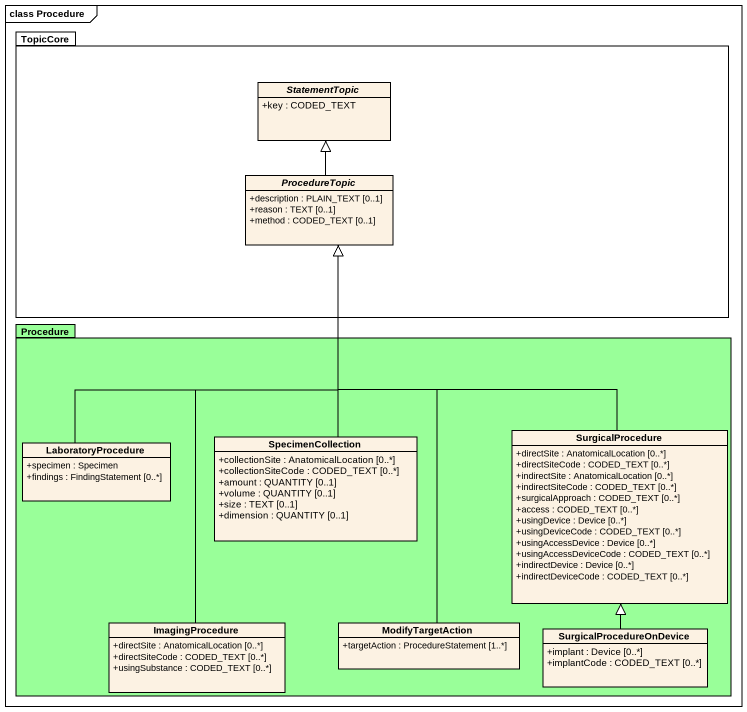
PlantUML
@startuml
mainframe class Procedure
hide circle
hide empty members
skinparam classAttributeIconSize 0
package TopicCore {
  abstract class StatementTopic {
    +key : CODED_TEXT
  }
  abstract class ProcedureTopic {
    +description : PLAIN_TEXT [0..1]
    +reason : TEXT [0..1]
    +method : CODED_TEXT [0..1]
  }
}
package Procedure #99FF99 {
  class LaboratoryProcedure {
    +specimen : Specimen
    +findings : FindingStatement [0..*]
  }
  class SpecimenCollection {
    +collectionSite : AnatomicalLocation [0..*]
    +collectionSiteCode : CODED_TEXT [0..*]
    +amount : QUANTITY [0..1]
    +volume : QUANTITY [0..1]
    +size : TEXT [0..1]
    +dimension : QUANTITY [0..1]
  }
  class SurgicalProcedure {
    +directSite : AnatomicalLocation [0..*]
    +directSiteCode : CODED_TEXT [0..*]
    +indirectSite : AnatomicalLocation [0..*]
    +indirectSiteCode : CODED_TEXT [0..*]
    +surgicalApproach : CODED_TEXT [0..*]
    +access : CODED_TEXT [0..*]
    +usingDevice : Device [0..*]
    +usingDeviceCode : CODED_TEXT [0..*]
    +usingAccessDevice : Device [0..*]
    +usingAccessDeviceCode : CODED_TEXT [0..*]
    +indirectDevice : Device [0..*]
    +indirectDeviceCode : CODED_TEXT [0..*]
  }
  class ImagingProcedure {
    +directSite : AnatomicalLocation [0..*]
    +directSiteCode : CODED_TEXT [0..*]
    +usingSubstance : CODED_TEXT [0..*]
  }
  class ModifyTargetAction {
    +targetAction : ProcedureStatement [1..*]
  }
  class SurgicalProcedureOnDevice {
    +implant : Device [0..*]
    +implantCode : CODED_TEXT [0..*]
  }
}
ProcedureTopic -up-|> StatementTopic
LaboratoryProcedure -up-|> ProcedureTopic
SpecimenCollection -up-|> ProcedureTopic
SurgicalProcedure -up-|> ProcedureTopic
ImagingProcedure -up-|> ProcedureTopic
ModifyTargetAction -up-|> ProcedureTopic
SurgicalProcedureOnDevice -up-|> SurgicalProcedure
@enduml
